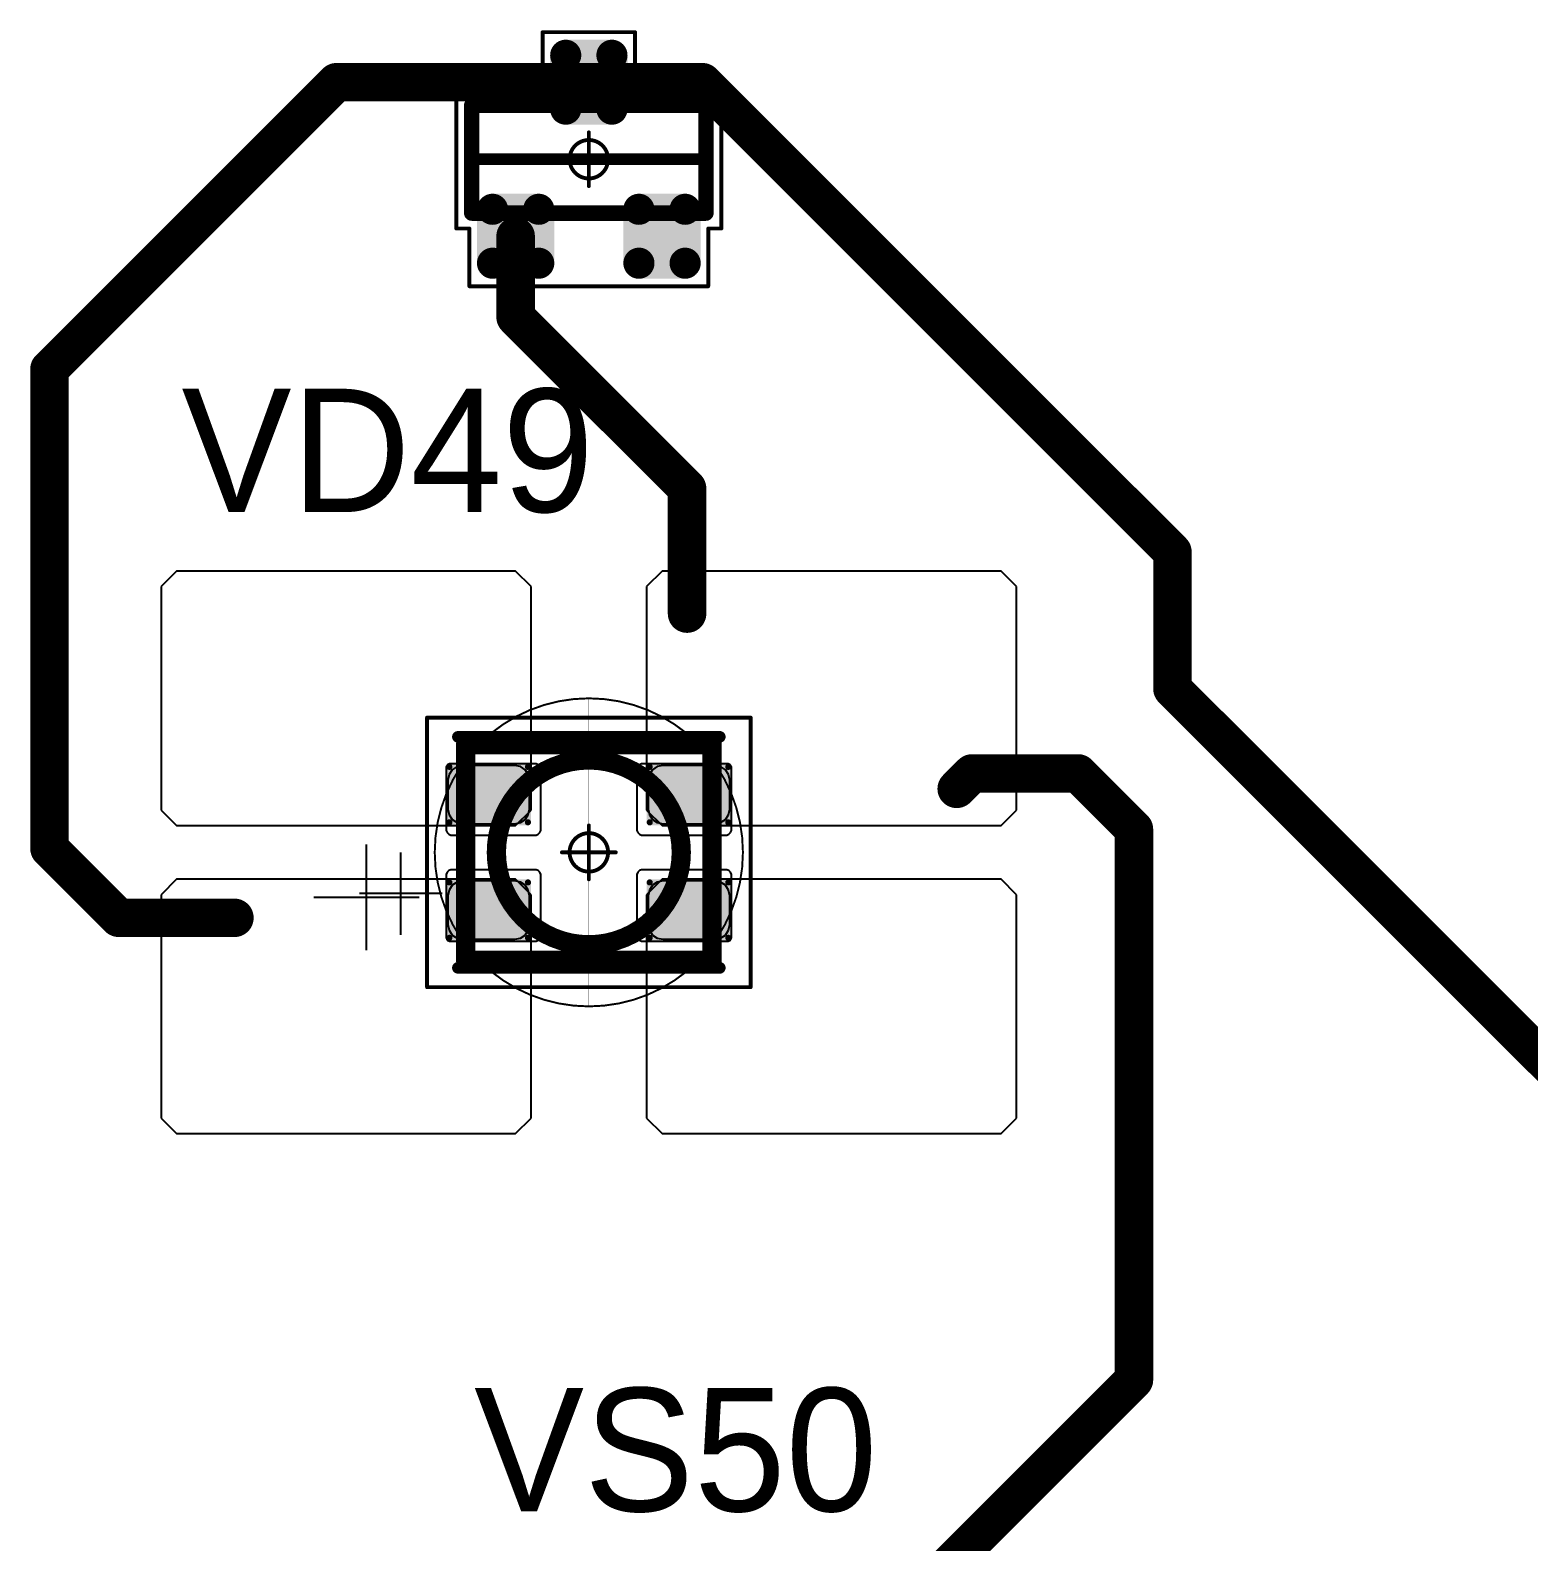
# Model space of a CAD drawing. Header units: millimetres. Extents: x 0 to 400, y 0 to 514.
# Drawn here: x 172.75 to 192.2, y 463.55 to 483.17 of the extents above; entities that cross this region are included whole.
import ezdxf

# ---------------------------------------------------------------- set-up
doc = ezdxf.new("R2010")
doc.units = ezdxf.units.MM
for name, color, linetype in [('Mechanical13', 56, 'Continuous'), ('Mechanical15', 56, 'Continuous'), ('Mechanical2', 216, 'Continuous'), ('TopLayer', 1, 'Continuous'), ('TopOverlay', 2, 'Continuous'), ('TopPaste', 8, 'Continuous'), ('TopSolder', 216, 'Continuous')]:
    doc.layers.add(name, color=color, linetype=linetype)

# ---------------------------------------------------------------- blocks, each defined once
blk = doc.blocks.new('SOT23_133')
at = {"layer": 'Mechanical13', "const_width": 0.2}
for points in [[(-0.7, 1.52), (0.7, 1.52)], [(-0.7, 1.52), (-0.7, -1.52)], [(0.7, 1.52), (0.7, -1.52)], [(-0.7, -1.52), (0.7, -1.52)]]:
    blk.add_lwpolyline(points, dxfattribs=at)
at = {"layer": 'Mechanical13', "const_width": 0.1}
for points in [[(-0.75, 1.52, 1), (-0.65, 1.52, 1)], [(-0.75, 1.52, 1), (-0.65, 1.52, 1)], [(0.65, 1.52, 1), (0.75, 1.52, 1)], [(0.65, 1.52, 1), (0.75, 1.52, 1)], [(-0.75, -1.52, 1), (-0.65, -1.52, 1)], [(-0.75, -1.52, 1), (-0.65, -1.52, 1)], [(0.65, -1.52, 1), (0.75, -1.52, 1)], [(0.65, -1.52, 1), (0.75, -1.52, 1)]]:
    blk.add_lwpolyline(points, format="xyb", close=True, dxfattribs=at)
at = {"layer": 'Mechanical15', "const_width": 0.05}
for points in [[(-1.65, 1.55), (-1.65, -1.55)], [(-1.65, 1.55), (-0.9, 1.55)], [(-0.9, 1.72), (-0.9, 1.55)], [(-0.9, 1.72), (0.9, 1.72)], [(0.9, 1.72), (0.9, 0.6)], [(0.9, 0.6), (1.65, 0.6)], [(1.65, 0.6), (1.65, -0.6)], [(0, 0.35), (0, -0.35)], [(-0.35, 0), (0.35, 0)], [(0.9, -0.6), (1.65, -0.6)], [(0.9, -0.6), (0.9, -1.72)], [(-1.65, -1.55), (-0.9, -1.55)], [(-0.9, -1.55), (-0.9, -1.72)], [(-0.9, -1.72), (0.9, -1.72)]]:
    blk.add_lwpolyline(points, dxfattribs=at)
at = {"layer": 'Mechanical15'}
for points, const_width in [([(-1.662, 1.55, 1), (-1.637, 1.55, 1)], 0.025), ([(-1.662, 1.55, 1), (-1.637, 1.55, 1)], 0.025), ([(-0.913, 1.72, 1), (-0.888, 1.72, 1)], 0.025), ([(-0.913, 1.72, 1), (-0.888, 1.72, 1)], 0.025), ([(-0.913, 1.55, 1), (-0.888, 1.55, 1)], 0.025), ([(-0.913, 1.55, 1), (-0.888, 1.55, 1)], 0.025), ([(0.888, 1.72, 1), (0.913, 1.72, 1)], 0.025), ([(0.888, 1.72, 1), (0.913, 1.72, 1)], 0.025), ([(0.888, 0.6, 1), (0.913, 0.6, 1)], 0.025), ([(0.888, 0.6, 1), (0.913, 0.6, 1)], 0.025), ([(1.637, 0.6, 1), (1.662, 0.6, 1)], 0.025), ([(1.637, 0.6, 1), (1.662, 0.6, 1)], 0.025), ([(0.25, 0, 1), (-0.25, 0, 1)], 0.05), ([(-0.012, 0.35, 1), (0.012, 0.35, 1)], 0.025), ([(-0.362, 0, 1), (-0.337, 0, 1)], 0.025), ([(-0.262, 0, 1), (-0.238, 0, 1)], 0.025), ([(0.238, 0, 1), (0.262, 0, 1)], 0.025), ([(0.337, 0, 1), (0.362, 0, 1)], 0.025), ([(-0.012, -0.35, 1), (0.012, -0.35, 1)], 0.025), ([(0.888, -0.6, 1), (0.913, -0.6, 1)], 0.025), ([(0.888, -0.6, 1), (0.913, -0.6, 1)], 0.025), ([(1.637, -0.6, 1), (1.662, -0.6, 1)], 0.025), ([(1.637, -0.6, 1), (1.662, -0.6, 1)], 0.025), ([(-1.662, -1.55, 1), (-1.637, -1.55, 1)], 0.025), ([(-1.662, -1.55, 1), (-1.637, -1.55, 1)], 0.025), ([(-0.913, -1.55, 1), (-0.888, -1.55, 1)], 0.025), ([(-0.913, -1.55, 1), (-0.888, -1.55, 1)], 0.025), ([(-0.913, -1.72, 1), (-0.888, -1.72, 1)], 0.025), ([(-0.913, -1.72, 1), (-0.888, -1.72, 1)], 0.025), ([(0.888, -1.72, 1), (0.913, -1.72, 1)], 0.025), ([(0.888, -1.72, 1), (0.913, -1.72, 1)], 0.025)]:
    blk.add_lwpolyline(points, format="xyb", close=True, dxfattribs=dict(at, const_width=const_width))
at = {"layer": 'TopLayer', "const_width": 0.1}
for points in [[(-1.4, 1.25, 1), (-1.3, 1.25, 1)], [(-0.7, 1.25, 1), (-0.6, 1.25, 1)], [(-1.4, 0.65, 1), (-1.3, 0.65, 1)], [(-0.7, 0.65, 1), (-0.6, 0.65, 1)], [(0.6, 0.3, 1), (0.7, 0.3, 1)], [(1.3, 0.3, 1), (1.4, 0.3, 1)], [(0.6, -0.3, 1), (0.7, -0.3, 1)], [(1.3, -0.3, 1), (1.4, -0.3, 1)], [(-1.4, -0.65, 1), (-1.3, -0.65, 1)], [(-0.7, -0.65, 1), (-0.6, -0.65, 1)], [(-1.4, -1.25, 1), (-1.3, -1.25, 1)], [(-0.7, -1.25, 1), (-0.6, -1.25, 1)]]:
    blk.add_lwpolyline(points, format="xyb", close=True, dxfattribs=at)
at = {"layer": 'TopLayer'}
for points in [[(-1.45, 1.25), (-1.45, 0.65), (-0.55, 1.25), (-0.55, 0.65)], [(-1.35, 1.35), (-1.35, 0.55), (-0.65, 1.35), (-0.65, 0.55)], [(0.65, 0.4), (0.65, -0.4), (1.35, 0.4), (1.35, -0.4)], [(0.55, 0.3), (0.55, -0.3), (1.45, 0.3), (1.45, -0.3)], [(-1.35, -0.55), (-1.35, -1.35), (-0.65, -0.55), (-0.65, -1.35)], [(-1.45, -0.65), (-1.45, -1.25), (-0.55, -0.65), (-0.55, -1.25)]]:
    blk.add_solid(points, dxfattribs=at)
at = {"layer": 'TopOverlay', "const_width": 0.15}
blk.add_lwpolyline([(0, 1.5), (0, -1.5)], dxfattribs=at)
at = {"layer": 'TopOverlay', "const_width": 0.075}
for points in [[(-0.038, 1.5, 1), (0.038, 1.5, 1)], [(-0.038, -1.5, 1), (0.038, -1.5, 1)]]:
    blk.add_lwpolyline(points, format="xyb", close=True, dxfattribs=at)
at = {"layer": 'TopPaste', "const_width": 0.075}
for points in [[(-1.387, 1.25, 1), (-1.313, 1.25, 1)], [(-0.687, 1.25, 1), (-0.613, 1.25, 1)], [(-1.387, 0.65, 1), (-1.313, 0.65, 1)], [(-0.687, 0.65, 1), (-0.613, 0.65, 1)], [(0.613, 0.3, 1), (0.687, 0.3, 1)], [(1.313, 0.3, 1), (1.387, 0.3, 1)], [(0.613, -0.3, 1), (0.687, -0.3, 1)], [(1.313, -0.3, 1), (1.387, -0.3, 1)], [(-1.387, -0.65, 1), (-1.313, -0.65, 1)], [(-0.687, -0.65, 1), (-0.613, -0.65, 1)], [(-1.387, -1.25, 1), (-1.313, -1.25, 1)], [(-0.687, -1.25, 1), (-0.613, -1.25, 1)]]:
    blk.add_lwpolyline(points, format="xyb", close=True, dxfattribs=at)
at = {"layer": 'TopPaste'}
for points in [[(-1.425, 1.25), (-1.425, 0.65), (-0.575, 1.25), (-0.575, 0.65)], [(-1.35, 1.325), (-1.35, 0.575), (-0.65, 1.325), (-0.65, 0.575)], [(0.575, 0.3), (0.575, -0.3), (1.425, 0.3), (1.425, -0.3)], [(0.65, 0.375), (0.65, -0.375), (1.35, 0.375), (1.35, -0.375)], [(-1.35, -0.575), (-1.35, -1.325), (-0.65, -0.575), (-0.65, -1.325)], [(-1.425, -0.65), (-1.425, -1.25), (-0.575, -0.65), (-0.575, -1.25)]]:
    blk.add_solid(points, dxfattribs=at)
at = {"layer": 'TopSolder', "const_width": 0.202}
for points in [[(-1.451, 1.25, 1), (-1.249, 1.25, 1)], [(-0.751, 1.25, 1), (-0.549, 1.25, 1)], [(-1.451, 0.65, 1), (-1.249, 0.65, 1)], [(-0.751, 0.65, 1), (-0.549, 0.65, 1)], [(0.549, 0.3, 1), (0.751, 0.3, 1)], [(1.249, 0.3, 1), (1.451, 0.3, 1)], [(0.549, -0.3, 1), (0.751, -0.3, 1)], [(1.249, -0.3, 1), (1.451, -0.3, 1)], [(-1.451, -0.65, 1), (-1.249, -0.65, 1)], [(-0.751, -0.65, 1), (-0.549, -0.65, 1)], [(-1.451, -1.25, 1), (-1.249, -1.25, 1)], [(-0.751, -1.25, 1), (-0.549, -1.25, 1)]]:
    blk.add_lwpolyline(points, format="xyb", close=True, dxfattribs=at)
at = {"layer": 'TopSolder'}
for points in [[(-1.35, 1.452), (-1.35, 0.448), (-0.65, 1.452), (-0.65, 0.448)], [(-1.552, 1.25), (-1.552, 0.65), (-0.448, 1.25), (-0.448, 0.65)], [(0.65, 0.502), (0.65, -0.502), (1.35, 0.502), (1.35, -0.502)], [(0.448, 0.3), (0.448, -0.3), (1.552, 0.3), (1.552, -0.3)], [(-1.35, -0.448), (-1.35, -1.452), (-0.65, -0.448), (-0.65, -1.452)], [(-1.552, -0.65), (-1.552, -1.25), (-0.448, -0.65), (-0.448, -1.25)]]:
    blk.add_solid(points, dxfattribs=at)
blk = doc.blocks.new('E65F_306')
at = {"layer": 'Mechanical13'}
for p, q in [((2.441, 1.071), (2.441, 0)), ((1.905, 0.536), (2.976, 0.536))]:
    blk.add_line(p, q, dxfattribs=at)
at = {"layer": 'Mechanical13', "const_width": 0.25}
for points in [[(-1.6, 1.4), (-1.6, -1.4)], [(1.6, 1.4), (-1.6, 1.4)], [(1.6, 1.4), (1.6, -1.4)], [(1.6, -1.4), (-1.6, -1.4)]]:
    blk.add_lwpolyline(points, dxfattribs=at)
at = {"layer": 'Mechanical13'}
for points, const_width in [([(-1.663, 1.4, 1), (-1.538, 1.4, 1)], 0.125), ([(-1.663, 1.4, 1), (-1.538, 1.4, 1)], 0.125), ([(1.537, 1.4, 1), (1.662, 1.4, 1)], 0.125), ([(1.537, 1.4, 1), (1.662, 1.4, 1)], 0.125), ([(1.2, 0, 1), (-1.2, 0, 1)], 0.25), ([(-1.263, 0, 1), (-1.138, 0, 1)], 0.125), ([(1.137, 0, 1), (1.262, 0, 1)], 0.125), ([(-1.663, -1.4, 1), (-1.538, -1.4, 1)], 0.125), ([(-1.663, -1.4, 1), (-1.538, -1.4, 1)], 0.125), ([(1.537, -1.4, 1), (1.662, -1.4, 1)], 0.125), ([(1.537, -1.4, 1), (1.662, -1.4, 1)], 0.125)]:
    blk.add_lwpolyline(points, format="xyb", close=True, dxfattribs=dict(at, const_width=const_width))
at = {"layer": 'Mechanical15', "const_width": 0.05}
for points in [[(2.1, 1.75), (-2.1, 1.75)], [(-2.1, 1.75), (-2.1, -1.75)], [(2.1, 1.75), (2.1, -1.75)], [(0, 0.35), (0, -0.35)], [(0, 0.35), (0, -0.35)], [(0.35, 0), (-0.35, 0)], [(0.35, 0), (-0.35, 0)], [(2.1, -1.75), (-2.1, -1.75)]]:
    blk.add_lwpolyline(points, dxfattribs=at)
at = {"layer": 'Mechanical15'}
for points, const_width in [([(-2.113, 1.75, 1), (-2.088, 1.75, 1)], 0.025), ([(-2.113, 1.75, 1), (-2.088, 1.75, 1)], 0.025), ([(2.087, 1.75, 1), (2.112, 1.75, 1)], 0.025), ([(2.087, 1.75, 1), (2.112, 1.75, 1)], 0.025), ([(0.25, 0, 1), (-0.25, 0, 1)], 0.05), ([(0.25, 0, 1), (-0.25, 0, 1)], 0.05), ([(-0.013, 0.35, 1), (0.012, 0.35, 1)], 0.025), ([(-0.013, 0.35, 1), (0.012, 0.35, 1)], 0.025), ([(-0.363, 0, 1), (-0.338, 0, 1)], 0.025), ([(-0.363, 0, 1), (-0.338, 0, 1)], 0.025), ([(-0.263, 0, 1), (-0.238, 0, 1)], 0.025), ([(-0.263, 0, 1), (-0.238, 0, 1)], 0.025), ([(0.237, 0, 1), (0.262, 0, 1)], 0.025), ([(0.237, 0, 1), (0.262, 0, 1)], 0.025), ([(0.337, 0, 1), (0.362, 0, 1)], 0.025), ([(0.337, 0, 1), (0.362, 0, 1)], 0.025), ([(-0.013, -0.35, 1), (0.012, -0.35, 1)], 0.025), ([(-0.013, -0.35, 1), (0.012, -0.35, 1)], 0.025), ([(-2.113, -1.75, 1), (-2.088, -1.75, 1)], 0.025), ([(-2.113, -1.75, 1), (-2.088, -1.75, 1)], 0.025), ([(2.087, -1.75, 1), (2.112, -1.75, 1)], 0.025), ([(2.087, -1.75, 1), (2.112, -1.75, 1)], 0.025)]:
    blk.add_lwpolyline(points, format="xyb", close=True, dxfattribs=dict(at, const_width=const_width))
at = {"layer": 'TopLayer'}
for p, q in [((-5.35, 3.65), (-5.55, 3.45)), ((-0.95, 3.65), (-5.35, 3.65)), ((-5.35, 3.65), (-5.35, 3.65)), ((-0.75, 3.45), (-0.95, 3.65)), ((0.95, 3.65), (0.75, 3.45)), ((5.35, 3.65), (0.95, 3.65)), ((0.95, 3.65), (0.95, 3.65)), ((5.55, 3.45), (5.35, 3.65)), ((-5.55, 3.45), (-5.55, 3.45)), ((-5.55, 3.45), (-5.55, 0.55)), ((-0.75, 0.55), (-0.75, 3.45)), ((0.75, 3.45), (0.75, 3.45)), ((0.75, 3.45), (0.75, 0.55)), ((5.55, 0.55), (5.55, 3.45)), ((-5.55, 0.55), (-5.35, 0.35)), ((-0.95, 0.35), (-0.75, 0.55)), ((0.75, 0.55), (0.95, 0.35)), ((5.35, 0.35), (5.55, 0.55)), ((-5.35, 0.35), (-0.95, 0.35)), ((0.95, 0.35), (5.35, 0.35)), ((-5.35, -0.35), (-5.55, -0.55)), ((-0.95, -0.35), (-5.35, -0.35)), ((-5.35, -0.35), (-5.35, -0.35)), ((-0.75, -0.55), (-0.95, -0.35)), ((0.95, -0.35), (0.75, -0.55)), ((5.35, -0.35), (0.95, -0.35)), ((0.95, -0.35), (0.95, -0.35)), ((5.55, -0.55), (5.35, -0.35)), ((-5.55, -0.55), (-5.55, -0.55)), ((-5.55, -0.55), (-5.55, -3.45)), ((-0.75, -3.45), (-0.75, -0.55)), ((0.75, -0.55), (0.75, -0.55)), ((0.75, -0.55), (0.75, -3.45)), ((5.55, -3.45), (5.55, -0.55)), ((-5.55, -3.45), (-5.35, -3.65)), ((-0.95, -3.65), (-0.75, -3.45)), ((0.75, -3.45), (0.95, -3.65)), ((5.35, -3.65), (5.55, -3.45)), ((-5.35, -3.65), (-0.95, -3.65)), ((0.95, -3.65), (5.35, -3.65))]:
    blk.add_line(p, q, dxfattribs=at)
at = {"layer": 'TopLayer', "const_width": 0.04}
for points in [[(-1.83, 1.11, 1), (-1.79, 1.11, 1)], [(-0.81, 1.11, 1), (-0.77, 1.11, 1)], [(0.77, 1.11, 1), (0.81, 1.11, 1)], [(1.79, 1.11, 1), (1.83, 1.11, 1)], [(-1.83, 0.39, 1), (-1.79, 0.39, 1)], [(-0.81, 0.39, 1), (-0.77, 0.39, 1)], [(0.77, 0.39, 1), (0.81, 0.39, 1)], [(1.79, 0.39, 1), (1.83, 0.39, 1)], [(-1.83, -0.39, 1), (-1.79, -0.39, 1)], [(-0.81, -0.39, 1), (-0.77, -0.39, 1)], [(0.77, -0.39, 1), (0.81, -0.39, 1)], [(1.79, -0.39, 1), (1.83, -0.39, 1)], [(-1.83, -1.11, 1), (-1.79, -1.11, 1)], [(-0.81, -1.11, 1), (-0.77, -1.11, 1)], [(0.77, -1.11, 1), (0.81, -1.11, 1)], [(1.79, -1.11, 1), (1.83, -1.11, 1)]]:
    blk.add_lwpolyline(points, format="xyb", close=True, dxfattribs=at)
at = {"layer": 'TopLayer'}
for points in [[(-1.85, 1.11), (-1.85, 0.39), (-0.75, 1.11), (-0.75, 0.39)], [(-1.81, 1.15), (-1.81, 0.35), (-0.79, 1.15), (-0.79, 0.35)], [(0.75, 1.11), (0.75, 0.39), (1.85, 1.11), (1.85, 0.39)], [(0.79, 1.15), (0.79, 0.35), (1.81, 1.15), (1.81, 0.35)], [(-1.85, -0.39), (-1.85, -1.11), (-0.75, -0.39), (-0.75, -1.11)], [(-1.81, -0.35), (-1.81, -1.15), (-0.79, -0.35), (-0.79, -1.15)], [(0.75, -0.39), (0.75, -1.11), (1.85, -0.39), (1.85, -1.11)], [(0.79, -0.35), (0.79, -1.15), (1.81, -0.35), (1.81, -1.15)]]:
    blk.add_solid(points, dxfattribs=at)
at = {"layer": 'TopOverlay'}
for p, q in [((2.886, 1.271), (2.886, -0.1)), ((2.2, 0.586), (3.571, 0.586))]:
    blk.add_line(p, q, dxfattribs=at)
at = {"layer": 'TopOverlay', "const_width": 0.15}
for points in [[(1.7, 1.5), (-1.7, 1.5)], [(1.7, -1.5), (-1.7, -1.5)]]:
    blk.add_lwpolyline(points, dxfattribs=at)
at = {"layer": 'TopOverlay', "const_width": 0.075}
for points in [[(-1.738, 1.5, 1), (-1.663, 1.5, 1)], [(1.662, 1.5, 1), (1.737, 1.5, 1)], [(-1.738, -1.5, 1), (-1.663, -1.5, 1)], [(1.662, -1.5, 1), (1.737, -1.5, 1)]]:
    blk.add_lwpolyline(points, format="xyb", close=True, dxfattribs=at)
at = {"layer": 'TopPaste'}
for p, q in [((-1.814, 1.011), (-1.829, 0.938)), ((-1.773, 1.073), (-1.814, 1.011)), ((-1.711, 1.114), (-1.773, 1.073)), ((-1.638, 1.129), (-1.711, 1.114)), ((-0.963, 1.129), (-1.638, 1.129)), ((-0.889, 1.114), (-0.963, 1.129)), ((-0.827, 1.073), (-0.889, 1.114)), ((-0.786, 1.011), (-0.827, 1.073)), ((-0.771, 0.938), (-0.786, 1.011)), ((0.786, 1.011), (0.771, 0.938)), ((0.827, 1.073), (0.786, 1.011)), ((0.889, 1.114), (0.827, 1.073)), ((0.962, 1.129), (0.889, 1.114)), ((1.637, 1.129), (0.962, 1.129)), ((1.711, 1.114), (1.637, 1.129)), ((1.773, 1.073), (1.711, 1.114)), ((1.814, 1.011), (1.773, 1.073)), ((1.829, 0.938), (1.814, 1.011)), ((-1.829, 0.938), (-1.829, 0.563)), ((-0.771, 0.563), (-0.771, 0.938)), ((0.771, 0.938), (0.771, 0.563)), ((1.829, 0.563), (1.829, 0.938)), ((-1.829, 0.563), (-1.814, 0.489)), ((-1.814, 0.489), (-1.773, 0.427)), ((-1.773, 0.427), (-1.711, 0.386)), ((-0.889, 0.386), (-0.827, 0.427)), ((-0.827, 0.427), (-0.786, 0.489)), ((-0.786, 0.489), (-0.771, 0.563)), ((0.771, 0.563), (0.786, 0.489)), ((0.786, 0.489), (0.827, 0.427)), ((0.827, 0.427), (0.889, 0.386)), ((1.711, 0.386), (1.773, 0.427)), ((1.773, 0.427), (1.814, 0.489)), ((1.814, 0.489), (1.829, 0.563)), ((-1.711, 0.386), (-1.638, 0.371)), ((-1.638, 0.371), (-0.963, 0.371)), ((-0.963, 0.371), (-0.889, 0.386)), ((0.889, 0.386), (0.962, 0.371)), ((0.962, 0.371), (1.637, 0.371)), ((1.637, 0.371), (1.711, 0.386)), ((-1.711, -0.386), (-1.773, -0.427)), ((-1.638, -0.371), (-1.711, -0.386)), ((-0.963, -0.371), (-1.638, -0.371)), ((-0.889, -0.386), (-0.963, -0.371)), ((-0.827, -0.427), (-0.889, -0.386)), ((0.889, -0.386), (0.827, -0.427)), ((0.962, -0.371), (0.889, -0.386)), ((1.637, -0.371), (0.962, -0.371)), ((1.711, -0.386), (1.637, -0.371)), ((1.773, -0.427), (1.711, -0.386)), ((-1.814, -0.489), (-1.829, -0.563)), ((-1.829, -0.563), (-1.829, -0.938)), ((-1.773, -0.427), (-1.814, -0.489)), ((-0.786, -0.489), (-0.827, -0.427)), ((-0.771, -0.563), (-0.786, -0.489)), ((-0.771, -0.938), (-0.771, -0.563)), ((0.786, -0.489), (0.771, -0.563)), ((0.771, -0.563), (0.771, -0.938)), ((0.827, -0.427), (0.786, -0.489)), ((1.814, -0.489), (1.773, -0.427)), ((1.829, -0.563), (1.814, -0.489)), ((1.829, -0.938), (1.829, -0.563)), ((-1.829, -0.938), (-1.814, -1.011)), ((-0.786, -1.011), (-0.771, -0.938)), ((0.771, -0.938), (0.786, -1.011)), ((1.814, -1.011), (1.829, -0.938)), ((-1.814, -1.011), (-1.773, -1.073)), ((-1.773, -1.073), (-1.711, -1.114)), ((-1.711, -1.114), (-1.638, -1.129)), ((-1.638, -1.129), (-0.963, -1.129)), ((-0.963, -1.129), (-0.889, -1.114)), ((-0.889, -1.114), (-0.827, -1.073)), ((-0.827, -1.073), (-0.786, -1.011)), ((0.786, -1.011), (0.827, -1.073)), ((0.827, -1.073), (0.889, -1.114)), ((0.889, -1.114), (0.962, -1.129)), ((0.962, -1.129), (1.637, -1.129)), ((1.637, -1.129), (1.711, -1.114)), ((1.711, -1.114), (1.773, -1.073)), ((1.773, -1.073), (1.814, -1.011))]:
    blk.add_line(p, q, dxfattribs=at)
at = {"layer": 'TopSolder'}
for p, q in [((-1.842, 1.129), (-1.85, 1.111)), ((-1.85, 1.111), (-1.85, 1.101)), ((-1.85, 1.101), (-1.85, 1.101)), ((-1.85, 1.101), (-1.85, 0.301)), ((-1.828, 1.143), (-1.842, 1.129)), ((-1.81, 1.151), (-1.828, 1.143)), ((-1.8, 1.151), (-1.81, 1.151)), ((-0.7, 1.151), (-1.8, 1.151)), ((-0.685, 1.151), (-0.7, 1.151)), ((-0.7, 1.151), (-0.7, 1.151)), ((-0.658, 1.139), (-0.685, 1.151)), ((-0.636, 1.118), (-0.658, 1.139)), ((-0.625, 1.09), (-0.636, 1.118)), ((-0.625, 1.076), (-0.625, 1.09)), ((-0.625, 0.301), (-0.625, 1.076)), ((0.636, 1.118), (0.625, 1.09)), ((0.625, 1.09), (0.625, 1.076)), ((0.625, 1.076), (0.625, 1.076)), ((0.625, 1.076), (0.625, 0.301)), ((0.657, 1.139), (0.636, 1.118)), ((0.685, 1.151), (0.657, 1.139)), ((0.7, 1.151), (0.685, 1.151)), ((1.8, 1.151), (0.7, 1.151)), ((1.81, 1.151), (1.8, 1.151)), ((1.8, 1.151), (1.8, 1.151)), ((1.828, 1.143), (1.81, 1.151)), ((1.842, 1.129), (1.828, 1.143)), ((1.85, 1.111), (1.842, 1.129)), ((1.85, 1.101), (1.85, 1.111)), ((1.85, 0.301), (1.85, 1.101)), ((-1.85, 0.301), (-1.85, 0.286)), ((-1.85, 0.286), (-1.839, 0.258)), ((-1.839, 0.258), (-1.818, 0.237)), ((-1.818, 0.237), (-1.79, 0.226)), ((-1.79, 0.226), (-1.775, 0.226)), ((-1.775, 0.226), (-1.775, 0.226)), ((-1.775, 0.226), (-0.7, 0.226)), ((-0.7, 0.226), (-0.685, 0.226)), ((-0.685, 0.226), (-0.658, 0.237)), ((-0.658, 0.237), (-0.636, 0.258)), ((-0.636, 0.258), (-0.625, 0.286)), ((-0.625, 0.286), (-0.625, 0.301)), ((-0.625, 0.301), (-0.625, 0.301)), ((0.625, 0.301), (0.625, 0.286)), ((0.625, 0.286), (0.636, 0.258)), ((0.636, 0.258), (0.657, 0.237)), ((0.657, 0.237), (0.685, 0.226)), ((0.685, 0.226), (0.7, 0.226)), ((0.7, 0.226), (0.7, 0.226)), ((0.7, 0.226), (1.775, 0.226)), ((1.775, 0.226), (1.79, 0.226)), ((1.79, 0.226), (1.817, 0.237)), ((1.817, 0.237), (1.839, 0.258)), ((1.839, 0.258), (1.85, 0.286)), ((1.85, 0.286), (1.85, 0.301)), ((1.85, 0.301), (1.85, 0.301)), ((-1.839, -0.257), (-1.85, -0.285)), ((-1.85, -0.285), (-1.85, -0.299)), ((-1.85, -0.299), (-1.85, -0.299)), ((-1.85, -0.299), (-1.85, -1.099)), ((-1.818, -0.236), (-1.839, -0.257)), ((-1.79, -0.224), (-1.818, -0.236)), ((-1.775, -0.224), (-1.79, -0.224)), ((-0.7, -0.224), (-1.775, -0.224)), ((-0.685, -0.224), (-0.7, -0.224)), ((-0.7, -0.224), (-0.7, -0.224)), ((-0.658, -0.236), (-0.685, -0.224)), ((-0.636, -0.257), (-0.658, -0.236)), ((-0.625, -0.285), (-0.636, -0.257)), ((-0.625, -0.299), (-0.625, -0.285)), ((-0.625, -1.074), (-0.625, -0.299)), ((0.636, -0.257), (0.625, -0.285)), ((0.625, -0.285), (0.625, -0.299)), ((0.625, -0.299), (0.625, -0.299)), ((0.625, -0.299), (0.625, -1.074)), ((0.657, -0.236), (0.636, -0.257)), ((0.685, -0.224), (0.657, -0.236)), ((0.7, -0.224), (0.685, -0.224)), ((1.775, -0.224), (0.7, -0.224)), ((1.79, -0.224), (1.775, -0.224)), ((1.775, -0.224), (1.775, -0.224)), ((1.817, -0.236), (1.79, -0.224)), ((1.839, -0.257), (1.817, -0.236)), ((1.85, -0.285), (1.839, -0.257)), ((1.85, -0.299), (1.85, -0.285)), ((1.85, -1.099), (1.85, -0.299)), ((-1.85, -1.099), (-1.85, -1.109)), ((-1.85, -1.109), (-1.842, -1.128)), ((-1.842, -1.128), (-1.828, -1.142)), ((-1.828, -1.142), (-1.81, -1.149)), ((-1.81, -1.149), (-1.8, -1.149)), ((-1.8, -1.149), (-0.7, -1.149)), ((-1.8, -1.149), (-1.8, -1.149)), ((-0.7, -1.149), (-0.685, -1.149)), ((-0.685, -1.149), (-0.658, -1.138)), ((-0.658, -1.138), (-0.636, -1.117)), ((-0.636, -1.117), (-0.625, -1.089)), ((-0.625, -1.089), (-0.625, -1.074)), ((-0.625, -1.074), (-0.625, -1.074)), ((0.625, -1.074), (0.625, -1.089)), ((0.625, -1.089), (0.636, -1.117)), ((0.636, -1.117), (0.657, -1.138)), ((0.657, -1.138), (0.685, -1.149)), ((0.685, -1.149), (0.7, -1.149)), ((0.7, -1.149), (1.8, -1.149)), ((0.7, -1.149), (0.7, -1.149)), ((1.8, -1.149), (1.81, -1.149)), ((1.81, -1.149), (1.828, -1.142)), ((1.828, -1.142), (1.842, -1.128)), ((1.842, -1.128), (1.85, -1.109)), ((1.85, -1.109), (1.85, -1.099)), ((1.85, -1.099), (1.85, -1.099))]:
    blk.add_line(p, q, dxfattribs=at)

msp = doc.modelspace()

# ---------------------------------------------------------------- linework, layer by layer
at = {"layer": 'Mechanical2'}
for points, const_width in [([(182, 472.5, 1), (178, 472.5, 1)], 0.0254), ([(180, 474.5, 1), (180, 474.5, 1)], 0.0005), ([(177.994, 472.5, 1), (178.006, 472.5, 1)], 0.0127), ([(178, 472.5, 1), (178, 472.5, 1)], 0.0005), ([(181.994, 472.5, 1), (182.006, 472.5, 1)], 0.0127), ([(182, 472.5, 1), (182, 472.5, 1)], 0.0005), ([(180, 470.5, 1), (180, 470.5, 1)], 0.0005)]:
    msp.add_lwpolyline(points, format="xyb", close=True, dxfattribs=dict(at, const_width=const_width))
at = {"layer": 'Mechanical2', "const_width": 0.001}
for points in [[(180, 470.5), (180, 474.5)], [(178, 472.5), (182, 472.5)]]:
    msp.add_lwpolyline(points, dxfattribs=at)
at = {"layer": 'TopLayer', "const_width": 0.5}
for points in [[(173, 478.775), (176.725, 482.5)], [(176.725, 482.5), (180, 482.5)], [(180, 482.5), (181.475, 482.5)], [(181.475, 482.5), (187.575, 476.4)], [(179.05, 479.45), (179.05, 480.5)], [(179.05, 479.45), (181.275, 477.225)], [(173, 472.55), (173, 478.775)], [(181.275, 475.6), (181.275, 477.225)], [(187.575, 474.625), (187.575, 476.4)], [(187.575, 474.625), (194.325, 467.875)], [(184.775, 473.325), (184.975, 473.525)], [(184.975, 473.525), (186.35, 473.525)], [(186.35, 473.525), (187.075, 472.8)], [(187.075, 465.65), (187.075, 472.8)], [(173, 472.55), (173.9, 471.65)], [(173.9, 471.65), (175.4, 471.65)], [(183.925, 462.5), (187.075, 465.65)]]:
    msp.add_lwpolyline(points, dxfattribs=at)
at = {"layer": 'TopLayer', "const_width": 0.25}
for points in [[(176.6, 482.5, 1), (176.85, 482.5, 1)], [(176.6, 482.5, 1), (176.85, 482.5, 1)], [(179.875, 482.5, 1), (180.125, 482.5, 1)], [(179.875, 482.5, 1), (180.125, 482.5, 1)], [(181.35, 482.5, 1), (181.6, 482.5, 1)], [(181.35, 482.5, 1), (181.6, 482.5, 1)], [(178.925, 480.5, 1), (179.175, 480.5, 1)], [(178.925, 479.45, 1), (179.175, 479.45, 1)], [(178.925, 479.45, 1), (179.175, 479.45, 1)], [(172.875, 478.775, 1), (173.125, 478.775, 1)], [(172.875, 478.775, 1), (173.125, 478.775, 1)], [(181.15, 477.225, 1), (181.4, 477.225, 1)], [(181.15, 477.225, 1), (181.4, 477.225, 1)], [(187.45, 476.4, 1), (187.7, 476.4, 1)], [(187.45, 476.4, 1), (187.7, 476.4, 1)], [(181.15, 475.6, 1), (181.4, 475.6, 1)], [(187.45, 474.625, 1), (187.7, 474.625, 1)], [(187.45, 474.625, 1), (187.7, 474.625, 1)], [(184.85, 473.525, 1), (185.1, 473.525, 1)], [(184.85, 473.525, 1), (185.1, 473.525, 1)], [(186.225, 473.525, 1), (186.475, 473.525, 1)], [(186.225, 473.525, 1), (186.475, 473.525, 1)], [(184.65, 473.325, 1), (184.9, 473.325, 1)], [(186.95, 472.8, 1), (187.2, 472.8, 1)], [(186.95, 472.8, 1), (187.2, 472.8, 1)], [(172.875, 472.55, 1), (173.125, 472.55, 1)], [(172.875, 472.55, 1), (173.125, 472.55, 1)], [(173.775, 471.65, 1), (174.025, 471.65, 1)], [(173.775, 471.65, 1), (174.025, 471.65, 1)], [(175.275, 471.65, 1), (175.525, 471.65, 1)], [(186.95, 465.65, 1), (187.2, 465.65, 1)], [(186.95, 465.65, 1), (187.2, 465.65, 1)]]:
    msp.add_lwpolyline(points, format="xyb", close=True, dxfattribs=at)

# ---------------------------------------------------------------- block references
for name, p, rotation in [('SOT23_133', (180, 481.5), 90), ('E65F_306', (180, 472.5), 180)]:
    msp.add_blockref(name, p, dxfattribs=dict(rotation=rotation))

# ---------------------------------------------------------------- texts
at = {"layer": 'TopOverlay'}
for s, p in [('VD49', (174.714, 476.92)), ('VS50', (178.511, 463.945))]:
    msp.add_text(s, height=1.6, dxfattribs=at).set_placement(p)

doc.saveas('drawing.dxf')
